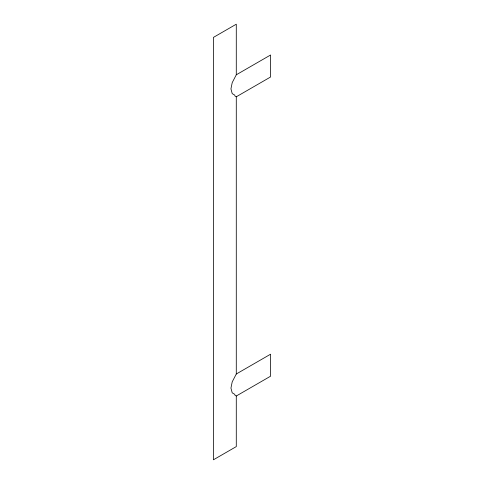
<?xml version="1.0" encoding="UTF-8"?>
<svg xmlns="http://www.w3.org/2000/svg" width="484" height="484" viewBox="0 0 484 484"><rect width="100%" height="100%" fill="white"/><g stroke="black" fill="none" stroke-linecap="round" stroke-linejoin="round"><path stroke-width="0.73" d="M236.283 74.802L232.217 82.649L230.941 88.887L232.217 93.648L234.752 95.112L235.006 96.062L236.283 96.8L236.283 373.999L232.217 381.846L230.941 388.083L232.217 392.845L234.752 394.309L235.006 395.265L236.283 396.003L236.283 446.599L213.42 459.8L213.42 37.401L236.283 24.2L236.283 74.802L270.58 55.001L270.58 76.998L236.283 96.8M236.283 373.999L270.58 354.203L270.58 376.201L236.283 396.003"/></g></svg>
